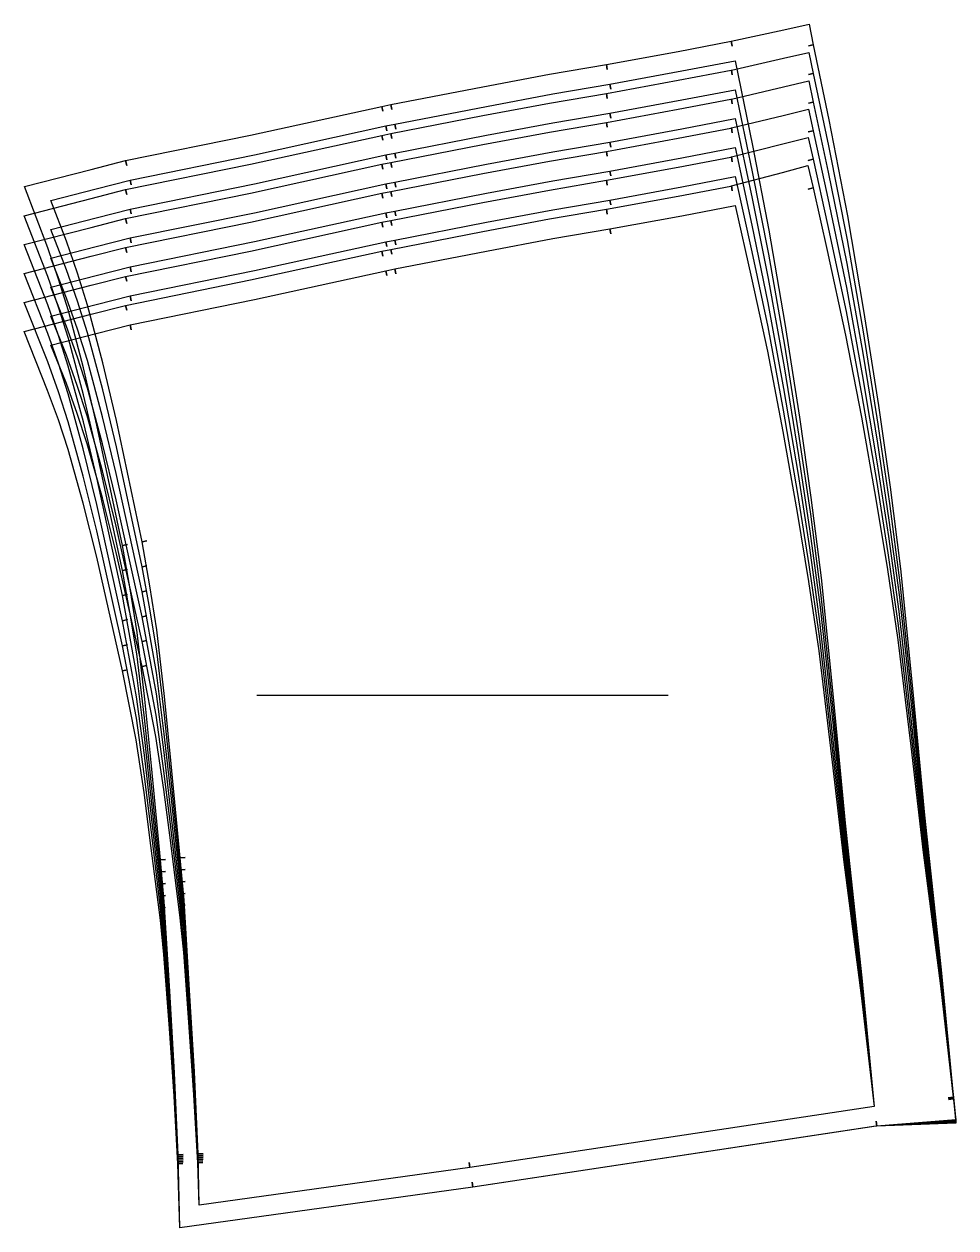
# Model space of a CAD drawing. Header units: inches. Extents: x 0 to 18.4, y 0 to 23.7.
import ezdxf

# ---------------------------------------------------------------- set-up
doc = ezdxf.new("R2010")
doc.units = ezdxf.units.IN

msp = doc.modelspace()

# ---------------------------------------------------------------- linework, layer by layer
at = {"layer": 'T001L001'}
for points in [[(3.07, 0), (3.042, 1.444), (3.14, 1.447), (3.042, 1.444), (2.965, 3.056), (2.872, 4.668), (2.765, 6.436), (2.689, 7.259), (2.787, 7.268), (2.689, 7.259), (2.511, 9.114), (2.381, 10.429), (2.229, 11.742), (2.091, 12.6), (1.941, 13.456), (2.037, 13.474), (1.941, 13.456), (1.438, 15.83), (1.172, 16.962), (0.876, 18.086), (0.681, 18.708), (0.468, 19.324), (0.006, 20.532), (1.321, 20.872), (2.004, 21.045), (2.026, 20.949), (2.004, 21.045), (4.466, 21.546), (7.056, 22.115), (7.075, 22.019), (7.056, 22.115), (7.237, 22.15), (7.256, 22.053), (7.237, 22.15), (9.047, 22.503), (10.361, 22.749), (11.486, 22.94), (11.503, 22.843), (11.486, 22.94), (12.9, 23.2), (13.947, 23.4), (13.965, 23.303), (13.947, 23.4), (14.988, 23.626), (15.485, 23.738), (15.568, 23.33), (15.472, 23.31), (15.568, 23.33), (15.872, 21.85), (16.242, 19.958), (16.561, 18.089), (16.852, 16.215), (17.081, 14.609), (17.285, 12.999), (17.53, 10.571), (17.761, 8.142), (18.093, 5.09), (18.333, 2.544), (18.235, 2.535), (18.333, 2.544), (18.378, 2.063), (16.824, 2.004), (16.809, 2.102), (16.824, 2.004), (16.802, 2.004), (8.851, 0.803), (8.837, 0.9), (8.851, 0.803), (3.07, 0)], [(3.07, 0), (3.041, 1.409), (3.139, 1.412), (3.041, 1.409), (2.964, 2.965), (2.871, 4.521), (2.764, 6.227), (2.689, 7.021), (2.787, 7.031), (2.689, 7.021), (2.509, 8.8), (2.378, 10.061), (2.226, 11.319), (2.089, 12.142), (1.941, 12.962), (2.037, 12.981), (1.941, 12.962), (1.437, 15.31), (1.17, 16.428), (0.874, 17.538), (0.68, 18.153), (0.468, 18.762), (0.005, 19.96), (1.321, 20.301), (2.004, 20.474), (2.026, 20.378), (2.004, 20.474), (4.466, 20.976), (7.056, 21.544), (7.075, 21.448), (7.056, 21.544), (7.237, 21.579), (7.256, 21.482), (7.237, 21.579), (9.047, 21.932), (10.361, 22.179), (11.486, 22.369), (11.503, 22.272), (11.486, 22.369), (12.9, 22.629), (13.945, 22.829), (13.951, 22.83), (13.97, 22.734), (13.951, 22.83), (14.983, 23.063), (15.481, 23.179), (15.567, 22.764), (15.471, 22.744), (15.567, 22.764), (15.866, 21.334), (16.235, 19.486), (16.552, 17.669), (16.842, 15.846), (17.07, 14.284), (17.275, 12.718), (17.523, 10.357), (17.756, 7.994), (18.09, 5.026), (18.332, 2.55), (18.234, 2.54), (18.332, 2.55), (18.379, 2.075), (16.824, 2.005), (16.809, 2.102), (16.824, 2.005), (16.803, 2.004), (8.851, 0.803), (8.837, 0.9), (8.851, 0.803), (3.07, 0)], [(3.455, 0.45), (3.436, 1.458), (3.534, 1.461), (3.436, 1.458), (3.359, 3.075), (3.265, 4.69), (3.158, 6.466), (3.081, 7.296), (3.179, 7.305), (3.081, 7.296), (2.903, 9.154), (2.772, 10.476), (2.619, 11.795), (2.48, 12.663), (2.328, 13.529), (2.424, 13.548), (2.328, 13.529), (1.822, 15.919), (1.553, 17.061), (1.254, 18.195), (1.056, 18.828), (0.839, 19.456), (0.531, 20.261), (1.419, 20.49), (2.092, 20.661), (2.114, 20.565), (2.092, 20.661), (4.547, 21.161), (7.135, 21.729), (7.155, 21.633), (7.135, 21.729), (7.312, 21.763), (7.331, 21.666), (7.312, 21.763), (9.121, 22.116), (10.43, 22.362), (11.555, 22.553), (11.572, 22.456), (11.555, 22.553), (12.973, 22.813), (14.025, 23.014), (14.366, 21.347), (14.692, 19.677), (15.007, 17.833), (15.294, 15.984), (15.519, 14.402), (15.72, 12.817), (15.965, 10.399), (16.195, 7.98), (16.526, 4.931), (16.765, 2.396), (8.795, 1.192), (8.78, 1.29), (8.795, 1.192), (3.455, 0.45)], [(3.071, 0), (3.04, 1.373), (3.138, 1.377), (3.04, 1.373), (2.962, 2.874), (2.87, 4.374), (2.763, 6.019), (2.689, 6.783), (2.787, 6.793), (2.689, 6.783), (2.508, 8.486), (2.376, 9.692), (2.223, 10.897), (1.941, 12.468), (2.038, 12.487), (1.941, 12.468), (1.436, 14.789), (1.169, 15.894), (0.873, 16.991), (0.679, 17.598), (0.467, 18.199), (0.004, 19.389), (1.321, 19.73), (2.004, 19.903), (2.026, 19.807), (2.004, 19.903), (4.466, 20.405), (7.056, 20.973), (7.075, 20.877), (7.056, 20.973), (7.237, 21.008), (7.256, 20.911), (7.237, 21.008), (9.047, 21.361), (10.361, 21.608), (11.486, 21.799), (11.503, 21.702), (11.486, 21.799), (12.9, 22.058), (13.944, 22.258), (13.951, 22.26), (13.97, 22.163), (13.951, 22.26), (14.978, 22.499), (15.477, 22.62), (15.566, 22.2), (15.47, 22.179), (15.566, 22.2), (15.86, 20.819), (16.227, 19.015), (16.543, 17.248), (16.832, 15.477), (17.06, 13.959), (17.265, 12.437), (17.515, 10.142), (17.751, 7.846), (18.086, 4.962), (18.332, 2.556), (18.234, 2.546), (18.332, 2.556), (18.379, 2.088), (16.824, 2.005), (16.809, 2.102), (16.824, 2.005), (16.805, 2.004), (8.851, 0.803), (8.837, 0.9), (8.851, 0.803), (3.071, 0)], [(3.455, 0.45), (3.434, 1.424), (3.533, 1.427), (3.434, 1.424), (3.357, 2.984), (3.264, 4.544), (3.157, 6.258), (3.081, 7.059), (3.179, 7.069), (3.081, 7.059), (2.901, 8.842), (2.769, 10.11), (2.616, 11.375), (2.478, 12.207), (2.328, 13.037), (2.424, 13.056), (2.328, 13.037), (1.82, 15.399), (1.551, 16.528), (1.253, 17.649), (1.055, 18.275), (0.838, 18.895), (0.531, 19.69), (1.419, 19.92), (2.092, 20.09), (2.114, 19.994), (2.092, 20.09), (4.547, 20.59), (7.135, 21.158), (7.155, 21.062), (7.135, 21.158), (7.312, 21.192), (7.331, 21.096), (7.312, 21.192), (9.121, 21.545), (10.43, 21.791), (11.555, 21.982), (11.572, 21.885), (11.555, 21.982), (12.973, 22.242), (14.025, 22.443), (14.363, 20.823), (14.686, 19.199), (14.999, 17.406), (15.285, 15.609), (15.51, 14.071), (15.711, 12.53), (15.958, 10.179), (16.19, 7.826), (16.523, 4.861), (16.765, 2.396), (8.795, 1.192), (8.78, 1.29), (8.795, 1.192), (3.455, 0.45)], [(3.072, 0), (3.038, 1.338), (3.137, 1.341), (3.038, 1.338), (2.961, 2.783), (2.868, 4.227), (2.762, 5.811), (2.689, 6.546), (2.787, 6.556), (2.689, 6.546), (2.506, 8.171), (2.373, 9.324), (2.22, 10.474), (1.942, 11.974), (2.038, 11.994), (1.942, 11.974), (1.434, 14.268), (1.167, 15.36), (0.871, 16.444), (0.678, 17.043), (0.466, 17.637), (0.002, 18.818), (1.321, 19.159), (2.004, 19.333), (2.026, 19.237), (2.004, 19.333), (4.466, 19.834), (7.056, 20.402), (7.075, 20.306), (7.056, 20.402), (7.237, 20.437), (7.256, 20.34), (7.237, 20.437), (9.047, 20.79), (10.361, 21.037), (11.486, 21.228), (11.503, 21.131), (11.486, 21.228), (12.9, 21.487), (13.942, 21.687), (13.951, 21.689), (13.97, 21.592), (13.951, 21.689), (14.973, 21.936), (15.472, 22.061), (15.565, 21.635), (15.469, 21.614), (15.565, 21.635), (15.854, 20.304), (16.22, 18.543), (16.534, 16.828), (16.822, 15.109), (17.05, 13.634), (17.255, 12.156), (17.507, 9.928), (17.745, 7.698), (18.083, 4.899), (18.331, 2.562), (18.233, 2.552), (18.331, 2.562), (18.38, 2.101), (16.824, 2.005), (16.809, 2.103), (16.824, 2.005), (16.806, 2.004), (8.851, 0.803), (8.837, 0.9), (8.851, 0.803), (3.072, 0)], [(3.455, 0.45), (3.433, 1.389), (3.531, 1.392), (3.433, 1.389), (3.356, 2.894), (3.263, 4.398), (3.156, 6.051), (3.081, 6.823), (3.179, 6.833), (3.081, 6.823), (2.899, 8.53), (2.766, 9.743), (2.612, 10.954), (2.328, 12.545), (2.424, 12.564), (2.328, 12.545), (1.819, 14.879), (1.55, 15.995), (1.251, 17.102), (1.053, 17.721), (0.837, 18.333), (0.531, 19.119), (1.419, 19.349), (2.092, 19.52), (2.114, 19.424), (2.092, 19.52), (4.547, 20.019), (7.135, 20.588), (7.155, 20.491), (7.135, 20.588), (7.312, 20.621), (7.331, 20.525), (7.312, 20.621), (9.121, 20.974), (10.43, 21.22), (11.555, 21.411), (11.572, 21.314), (11.555, 21.411), (12.973, 21.671), (14.025, 21.873), (14.359, 20.299), (14.68, 18.722), (14.991, 16.98), (15.276, 15.234), (15.5, 13.74), (15.702, 12.243), (15.951, 9.958), (16.185, 7.672), (16.521, 4.792), (16.765, 2.396), (8.795, 1.192), (8.78, 1.29), (8.795, 1.192), (3.455, 0.45)], [(3.073, 0), (3.037, 1.302), (3.136, 1.306), (3.037, 1.302), (2.959, 2.691), (2.867, 4.08), (2.761, 5.602), (2.69, 6.308), (2.787, 6.318), (2.69, 6.308), (2.504, 7.856), (2.37, 8.955), (2.217, 10.051), (1.942, 11.48), (2.038, 11.5), (1.942, 11.48), (1.433, 13.747), (1.166, 14.825), (0.87, 15.896), (0.677, 16.488), (0.466, 17.075), (0.001, 18.247), (1.321, 18.588), (2.004, 18.762), (2.026, 18.666), (2.004, 18.762), (4.466, 19.263), (7.056, 19.831), (7.075, 19.735), (7.056, 19.831), (7.237, 19.866), (7.256, 19.769), (7.237, 19.866), (9.047, 20.219), (10.361, 20.466), (11.486, 20.657), (11.503, 20.56), (11.486, 20.657), (12.9, 20.916), (13.94, 21.115), (13.951, 21.118), (13.97, 21.021), (13.951, 21.118), (14.967, 21.374), (15.467, 21.503), (15.563, 21.071), (15.467, 21.05), (15.563, 21.071), (15.848, 19.789), (16.213, 18.072), (16.525, 16.409), (16.811, 14.741), (17.039, 13.31), (17.244, 11.876), (17.499, 9.714), (17.74, 7.551), (18.079, 4.836), (18.33, 2.569), (18.232, 2.558), (18.33, 2.569), (18.38, 2.115), (16.824, 2.006), (16.809, 2.103), (16.824, 2.006), (16.808, 2.005), (8.851, 0.803), (8.837, 0.9), (8.851, 0.803), (3.073, 0)], [(3.455, 0.45), (3.432, 1.354), (3.53, 1.358), (3.432, 1.354), (3.354, 2.803), (3.261, 4.252), (3.155, 5.843), (3.081, 6.587), (3.179, 6.597), (3.081, 6.587), (2.897, 8.217), (2.763, 9.377), (2.609, 10.534), (2.328, 12.053), (2.424, 12.072), (2.328, 12.053), (1.817, 14.36), (1.548, 15.462), (1.249, 16.556), (1.052, 17.167), (0.836, 17.772), (0.531, 18.548), (1.419, 18.778), (2.092, 18.949), (2.114, 18.853), (2.092, 18.949), (4.547, 19.449), (7.135, 20.017), (7.155, 19.92), (7.135, 20.017), (7.312, 20.05), (7.331, 19.954), (7.312, 20.05), (9.121, 20.403), (10.43, 20.649), (11.555, 20.84), (11.572, 20.743), (11.555, 20.84), (12.973, 21.1), (14.025, 21.302), (14.356, 19.774), (14.674, 18.244), (14.983, 16.554), (15.267, 14.859), (15.491, 13.409), (15.692, 11.955), (15.943, 9.737), (16.181, 7.518), (16.518, 4.722), (16.765, 2.396), (8.795, 1.192), (8.78, 1.29), (8.795, 1.192), (3.455, 0.45)], [(3.075, 0), (3.036, 1.266), (3.134, 1.271), (3.036, 1.266), (2.958, 2.6), (2.866, 3.932), (2.76, 5.394), (2.69, 6.069), (2.788, 6.081), (2.69, 6.069), (2.503, 7.541), (2.368, 8.585), (2.214, 9.627), (1.943, 10.986), (2.039, 11.007), (1.943, 10.986), (1.432, 13.226), (1.164, 14.291), (0.868, 15.349), (0.676, 15.933), (0.465, 16.512), (0, 17.675), (1.321, 18.017), (2.004, 18.191), (2.026, 18.095), (2.004, 18.191), (4.466, 18.692), (7.056, 19.261), (7.075, 19.164), (7.056, 19.261), (7.237, 19.295), (7.256, 19.199), (7.237, 19.295), (9.047, 19.648), (10.361, 19.895), (11.486, 20.086), (11.503, 19.989), (11.486, 20.086), (12.9, 20.345), (13.938, 20.544), (13.951, 20.547), (13.97, 20.451), (13.951, 20.547), (14.961, 20.812), (15.462, 20.947), (15.562, 20.507), (15.466, 20.485), (15.562, 20.507), (15.841, 19.276), (16.205, 17.602), (16.516, 15.99), (16.801, 14.373), (17.029, 12.986), (17.234, 11.596), (17.491, 9.501), (17.734, 7.405), (18.076, 4.774), (18.329, 2.576), (18.231, 2.565), (18.329, 2.576), (18.381, 2.13), (16.824, 2.006), (16.809, 2.103), (16.824, 2.006), (16.81, 2.005), (8.851, 0.803), (8.837, 0.9), (8.851, 0.803), (3.075, 0)], [(3.455, 0.45), (3.431, 1.319), (3.529, 1.323), (3.431, 1.319), (3.352, 2.713), (3.26, 4.105), (3.154, 5.636), (3.081, 6.351), (3.179, 6.362), (3.081, 6.351), (2.895, 7.905), (2.76, 9.011), (2.606, 10.113), (2.328, 11.561), (2.424, 11.581), (2.328, 11.561), (1.816, 13.84), (1.546, 14.929), (1.247, 16.01), (1.05, 16.613), (0.835, 17.211), (0.531, 17.977), (1.419, 18.207), (2.092, 18.378), (2.114, 18.282), (2.092, 18.378), (4.547, 18.878), (7.135, 19.446), (7.155, 19.349), (7.135, 19.446), (7.312, 19.48), (7.331, 19.383), (7.312, 19.48), (9.121, 19.833), (10.43, 20.078), (11.555, 20.269), (11.572, 20.172), (11.555, 20.269), (12.973, 20.529), (14.025, 20.731), (14.353, 19.25), (14.668, 17.766), (14.975, 16.127), (15.257, 14.484), (15.481, 13.077), (15.683, 11.668), (15.936, 9.517), (16.176, 7.364), (16.515, 4.652), (16.765, 2.396), (8.795, 1.192), (8.78, 1.29), (8.795, 1.192), (3.455, 0.45)], [(3.455, 0.45), (3.429, 1.285), (3.528, 1.289), (3.429, 1.285), (3.351, 2.622), (3.258, 3.959), (3.153, 5.428), (3.081, 6.115), (3.179, 6.126), (3.081, 6.115), (2.893, 7.593), (2.757, 8.644), (2.602, 9.693), (2.328, 11.069), (2.424, 11.089), (2.328, 11.069), (1.814, 13.32), (1.544, 14.396), (1.245, 15.464), (1.049, 16.06), (0.834, 16.65), (0.531, 17.406), (1.419, 17.636), (2.092, 17.807), (2.114, 17.711), (2.092, 17.807), (4.547, 18.307), (7.135, 18.875), (7.155, 18.778), (7.135, 18.875), (7.312, 18.909), (7.331, 18.812), (7.312, 18.909), (9.121, 19.262), (10.43, 19.507), (11.555, 19.698), (11.572, 19.601), (11.555, 19.698), (12.973, 19.958), (14.025, 20.16), (14.35, 18.726), (14.662, 17.289), (14.967, 15.701), (15.248, 14.109), (15.472, 12.746), (15.674, 11.381), (15.929, 9.296), (16.171, 7.21), (16.513, 4.582), (16.765, 2.396), (8.795, 1.192), (8.78, 1.29), (8.795, 1.192), (3.455, 0.45)], [(4.59, 10.503), (12.706, 10.503)]]:
    msp.add_lwpolyline(points, dxfattribs=at)

doc.saveas('drawing.dxf')
